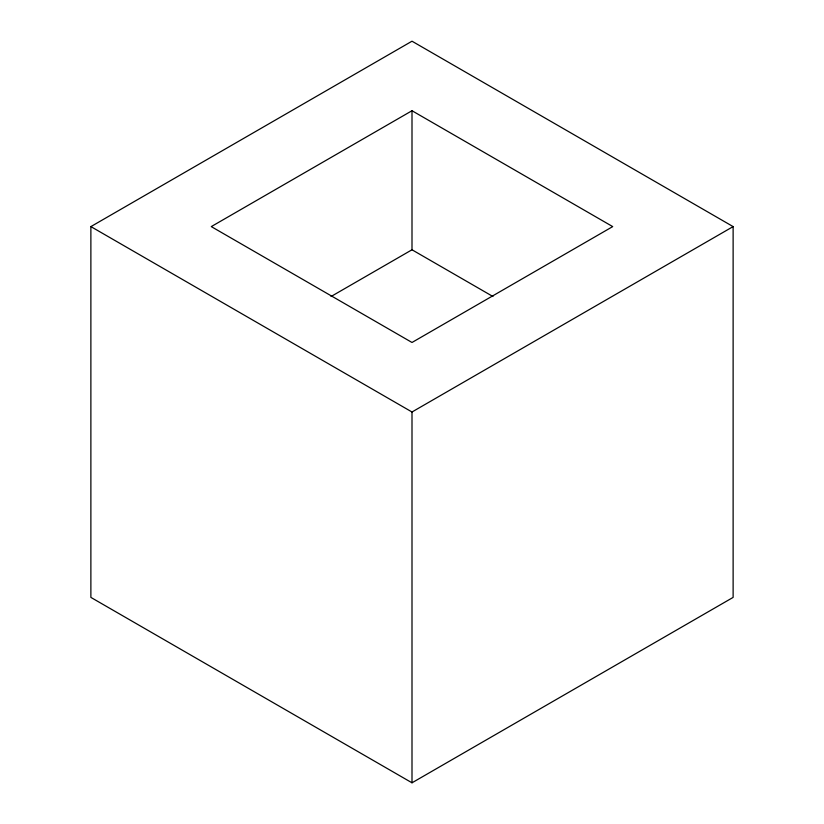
<?xml version="1.0" encoding="UTF-8"?>
<svg xmlns="http://www.w3.org/2000/svg" width="824" height="824" viewBox="0 0 824 824"><rect width="100%" height="100%" fill="white"/><g stroke="black" fill="none" stroke-linecap="round" stroke-linejoin="round"><path stroke-width="1.24" d="M90.877 226.6L412 41.2L733.123 226.6L733.123 597.4L412 782.8L90.877 597.4L90.877 226.6L412 412L733.123 226.6M412 110.725L211.294 226.6L412 342.475L612.706 226.6L412 110.725L412 249.775L331.052 296.506M412 249.775L492.948 296.506M412 412L412 782.8"/></g></svg>
